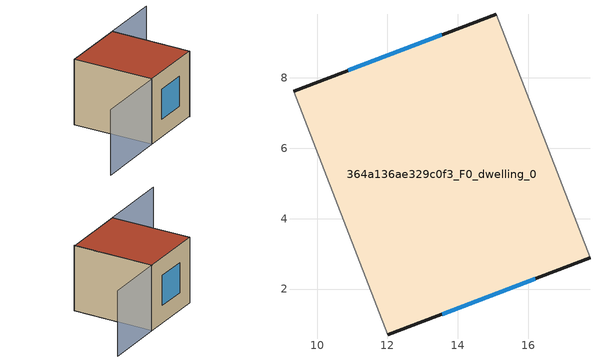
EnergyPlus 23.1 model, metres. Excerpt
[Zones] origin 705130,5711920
364a136ae329c0f3_F0_dwelling_0
 floor ground (EU_floor_Construction): 15.09,9.8 17.75,2.88 12.01,0.7 9.33,7.62 z0
 wall outside (EU_wall_Construction): 15.09,9.8 9.33,7.62 / 12.01,0.7 17.75,2.88 z0:6
 wall adiabatic (EU_wall_Construction): 17.75,2.88 15.09,9.8 / 9.33,7.62 12.01,0.7 z0:6
 window (EU_Window_Construction): 13.54,9.21 10.89,8.21 / 13.56,1.29 16.2,2.29 z1.62:4.38
 roof outside (EU_roof_Construction): 17.75,2.88 15.09,9.8 9.33,7.62 12.01,0.7 z6
shading: 9.33,7.63 12.02,0.68 / 12.02,0.68 5.71,-1.75 / 17.77,2.83 15.09,9.8 / 15.09,9.8 20.34,11.81 z0:6
[Building]
EU S2 Campaign: North Axis=0; Terrain=City; Solar Distribution=FullExterior
[Site:Location]
London: Latitude=51.5; Longitude=-0.5; Time Zone=0; Elevation=25
[SizingPeriod:WeatherFileDays]
AnnualSizingPeriod: Begin Month=1; Begin Day of Month=1; End Month=12; End Day of Month=31; Day of Week for Start Day=Monday; Use Weather File Daylight Saving Period=No; Use Weather File Rain and Snow Indicators=No
[MATERIAL]
EU_InternalMass_Material: Roughness=MediumRough; Thickness=0.1; Conductivity=1; Density=1800; Specific Heat=900; Thermal Absorptance=0.9; Solar Absorptance=0.7; Visible Absorptance=0.7
[MATERIAL:NOMASS] Roughness=MediumRough; Thermal Absorptance=0.9; Solar Absorptance=0.7; Visible Absorptance=0.7
Name | Thermal Resistance
EU_wall_NoMass | 0.727863
EU_roof_NoMass | 0.773354
EU_floor_NoMass | 1.79329
[WINDOWMATERIAL:SIMPLEGLAZINGSYSTEM]
EU_Window_SimpleGlazing: UFactor=2.58614; Solar Heat Gain Coefficient=0.76; Visible Transmittance=0.76
[CONSTRUCTION]
EU_wall_Construction: EU_wall_NoMass
EU_roof_Construction: EU_roof_NoMass
EU_floor_Construction: EU_floor_NoMass
EU_InternalMass_Construction: EU_InternalMass_Material
EU_Window_Construction: EU_Window_SimpleGlazing
[ZONE]
364a136ae329c0f3_F0_dwelling_0: Type=1; Multiplier=1; Ceiling Height=autocalculate; Volume=273.686; Floor Area=autocalculate; Part of Total Floor Area=Yes
[INTERNALMASS]
364a136ae329c0f3_F0_dwelling_0_EU_InternalMass: Construction=EU_InternalMass_Construction; Zone or ZoneList=364a136ae329c0f3_F0_dwelling_0; Surface Area=45.6145
[OTHEREQUIPMENT]
EU_Step8_InternalGain_364a136ae329c0f3_F0_dwelling_0_f000: Fuel Type=Electricity; Zone or ZoneList or Space or SpaceList=364a136ae329c0f3_F0_dwelling_0; Schedule=EU_Step8_GainSchedule_364a136ae329c0f3_F0_dwelling_0_f000; Design Level Calculation Method=Watts/Area; Power per Zone Floor Area=1; Fraction Latent=0; Fraction Radiant=0; Fraction Lost=0; Carbon Dioxide Generation Rate=0; EndUse Subcategory=EU_Step8_InternalGains
[ZONEVENTILATION:DESIGNFLOWRATE]
EU_ConstantAir_364a136ae329c0f3_F0_dwelling_0: Zone or ZoneList or Space or SpaceList=364a136ae329c0f3_F0_dwelling_0; Schedule=EU_AlwaysOn; Design Flow Rate Calculation Method=AirChanges/Hour; Air Changes per Hour=0.484901; Ventilation Type=Natural; Fan Pressure Rise=0; Fan Total Efficiency=1; Constant Term Coefficient=1; Temperature Term Coefficient=0; Velocity Term Coefficient=0; Velocity Squared Term Coefficient=0; Minimum Indoor Temperature=-100; Maximum Indoor Temperature=100; Delta Temperature=-100; Minimum Outdoor Temperature=-100; Maximum Outdoor Temperature=100; Maximum Wind Speed=40
[HVACTEMPLATE:THERMOSTAT]
EU_HeatOnly_364a136ae329c0f3_F0_dwelling_0: Constant Heating Setpoint=20; Constant Cooling Setpoint=50
[HVACTEMPLATE:ZONE:IDEALLOADSAIRSYSTEM]
364a136ae329c0f3_F0_dwelling_0: Template Thermostat=EU_HeatOnly_364a136ae329c0f3_F0_dwelling_0; System Availability Schedule=EU_AlwaysOn; Maximum Heating Supply Air Temperature=50; Minimum Cooling Supply Air Temperature=13; Maximum Heating Supply Air Humidity Ratio=0.0156; Minimum Cooling Supply Air Humidity Ratio=0.0077; Heating Limit=NoLimit; Cooling Limit=NoLimit; Heating Availability Schedule=EU_AlwaysOn; Cooling Availability Schedule=EU_CoolingOff; Dehumidification Control Type=ConstantSensibleHeatRatio; Cooling Sensible Heat Ratio=0.7; Dehumidification Setpoint=60; Humidification Control Type=None; Humidification Setpoint=30; Outdoor Air Method=None; Outdoor Air Flow Rate per Person=0.00944; Outdoor Air Flow Rate per Zone Floor Area=0; Outdoor Air Flow Rate per Zone=0; Demand Controlled Ventilation Type=None; Outdoor Air Economizer Type=NoEconomizer; Heat Recovery Type=None; Sensible Heat Recovery Effectiveness=0.7; Latent Heat Recovery Effectiveness=0.65
[SIZING:ZONE]
364a136ae329c0f3_F0_dwelling_0: Zone Cooling Design Supply Air Temperature Input Method=SupplyAirTemperature; Zone Cooling Design Supply Air Temperature=13; Zone Heating Design Supply Air Temperature Input Method=SupplyAirTemperature; Zone Heating Design Supply Air Temperature=50; Zone Cooling Design Supply Air Humidity Ratio=0.008; Zone Heating Design Supply Air Humidity Ratio=0.008; Cooling Design Air Flow Method=DesignDay; Cooling Design Air Flow Rate=0; Cooling Minimum Air Flow per Zone Floor Area=0.000762; Cooling Minimum Air Flow=0; Cooling Minimum Air Flow Fraction=0.2; Heating Design Air Flow Method=DesignDay; Heating Design Air Flow Rate=0; Heating Maximum Air Flow per Zone Floor Area=0.002032; Heating Maximum Air Flow=0.141576; Heating Maximum Air Flow Fraction=0.3; Account for Dedicated Outdoor Air System=No; Dedicated Outdoor Air System Control Strategy=NeutralSupplyAir; Dedicated Outdoor Air Low Setpoint Temperature for Design=autosize; Dedicated Outdoor Air High Setpoint Temperature for Design=autosize; Zone Load Sizing Method=Sensible Load Only No Latent Load; Zone Latent Cooling Design Supply Air Humidity Ratio Input Method=HumidityRatioDifference; Zone Cooling Design Supply Air Humidity Ratio Difference=0.005; Zone Latent Heating Design Supply Air Humidity Ratio Input Method=HumidityRatioDifference; Zone Humidification Design Supply Air Humidity Ratio Difference=0.005
[SCHEDULE:CONSTANT]
Name | Hourly Value
EU_AlwaysOn | 1
EU_CoolingOff | 0
[SCHEDULE:FILE]
EU_Step8_GainSchedule_364a136ae329c0f3_F0_dwelling_0_f000: File=../../schedules/364a136ae329c0f3/364a136ae329c0f3_F0_dwelling_0_f000_gain.csv; Column Number=1; Rows to Skip at Top=0; Number of Hours of Data=8760; Column Separator=Comma; Interpolate to Timestep=No; Minutes per Item=60; Adjust Schedule for Daylight Savings=Yes
